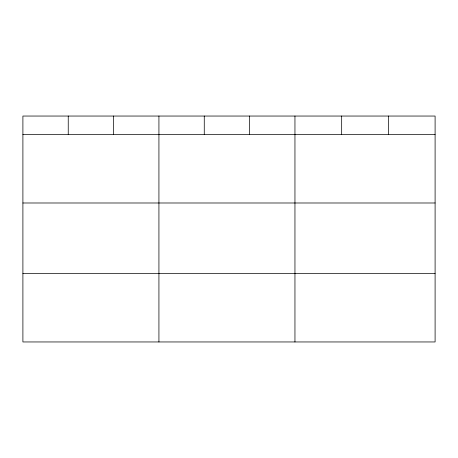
<?xml version="1.0" encoding="UTF-8"?>
<svg xmlns="http://www.w3.org/2000/svg" width="458" height="458" viewBox="0 0 458 458"><rect width="100%" height="100%" fill="white"/><g stroke="black" fill="none" stroke-linecap="round" stroke-linejoin="round"><path stroke-width="0.69" d="M435.1 202.991L435.1 116.046L22.9 116.046L22.9 341.954L435.1 341.954L435.1 202.991L22.9 202.991M22.9 134.549L435.1 134.549M22.9 273.506L435.1 273.506M388.384 116.046L388.384 134.549M341.668 116.046L341.668 134.549M294.952 116.046L294.952 341.954M249.61 116.046L249.61 134.549M204.268 116.046L204.268 134.549M158.926 116.046L158.926 341.954M113.584 116.046L113.584 134.549M68.242 116.046L68.242 134.549"/></g></svg>
